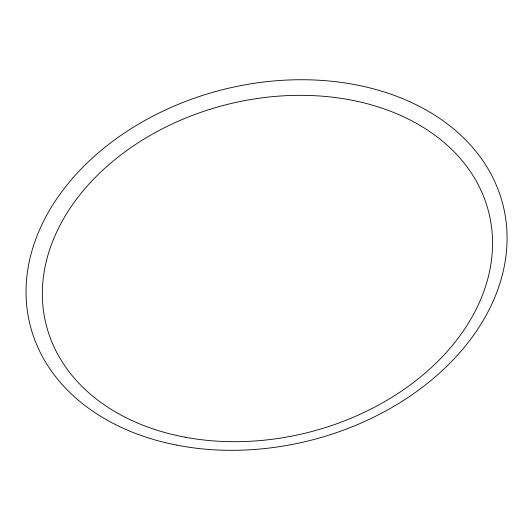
<?xml version="1.0" encoding="UTF-8"?>
<svg xmlns="http://www.w3.org/2000/svg" width="532" height="532" viewBox="0 0 532 532"><rect width="100%" height="100%" fill="white"/><g stroke="black" fill="none" stroke-linecap="round" stroke-linejoin="round"><path stroke-width="0.8" d="M176.431 445.078A243.949 180.767 -14.4 0 0 504.735 212.906A243.949 180.767 -14.4 0 0 118.483 137.09A243.949 180.767 -14.4 0 0 176.431 445.078M185.203 437.224A228.321 168.917 -14.4 0 0 490.038 218.014A228.321 168.917 -14.4 0 0 127.101 150.303A228.321 168.917 -14.4 0 0 185.203 437.224"/></g></svg>
